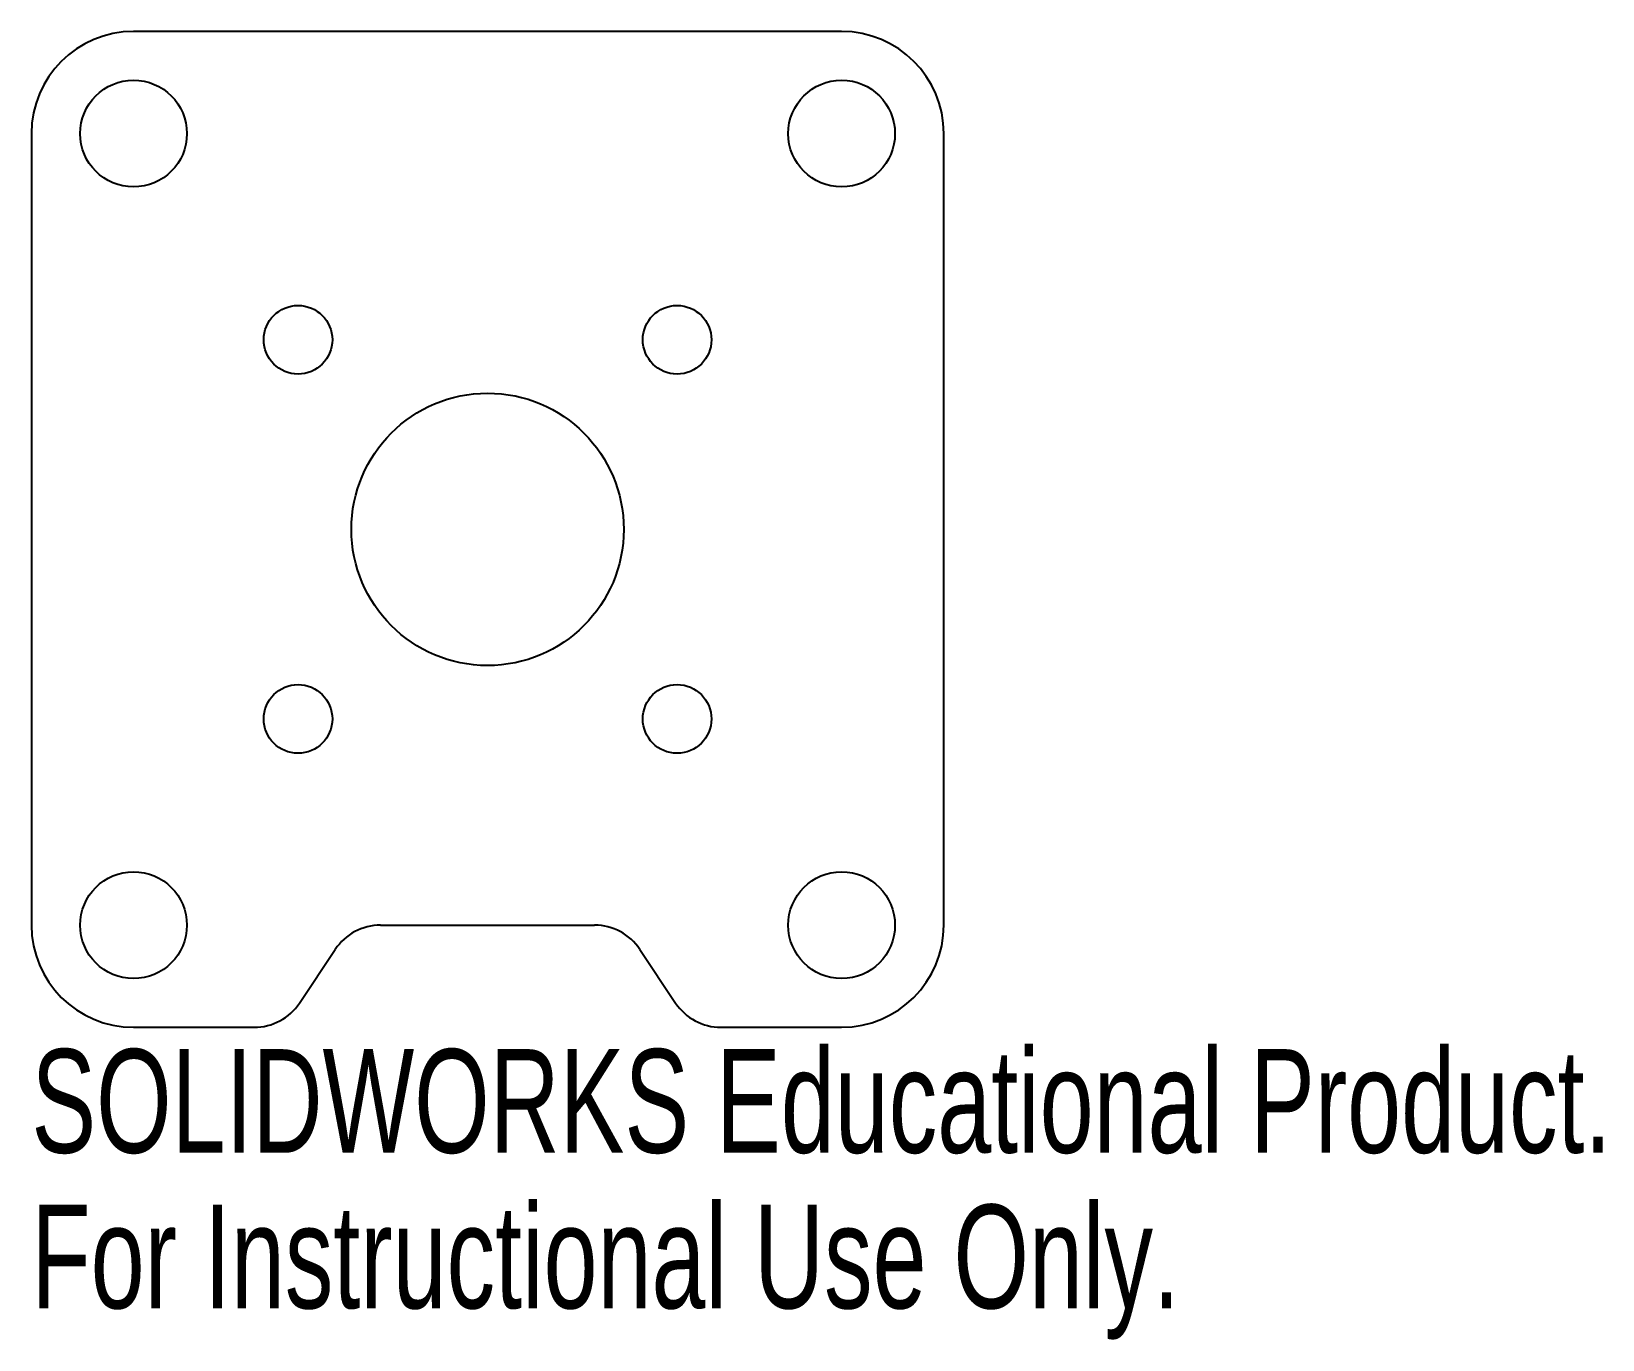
# Model space of a CAD drawing. Header units: inches. Extents: x 0.02 to 2.91, y -2.44 to -0.04.
import ezdxf

# ---------------------------------------------------------------- set-up
doc = ezdxf.new("R2010")
doc.units = ezdxf.units.IN
doc.header["$MEASUREMENT"] = 0
doc.styles.add('SLDTEXTSTYLE0', font='TXT', dxfattribs={"width": 0.7})

msp = doc.modelspace()

# ---------------------------------------------------------------- linework, layer by layer
at = {"color": 7, "linetype": 'Continuous', "lineweight": 25}
for p, q in [((1.5112, -0.0359), (0.2112, -0.0359)), ((0.0237, -0.2234), (0.0237, -1.6766)), ((1.6987, -1.6766), (1.6987, -0.2234)), ((0.6647, -1.6766), (1.0577, -1.6766)), ((0.5159, -1.8196), (0.5815, -1.7211)), ((1.1409, -1.7211), (1.2065, -1.8196)), ((0.2112, -1.8641), (0.4327, -1.8641)), ((1.2897, -1.8641), (1.5112, -1.8641))]:
    msp.add_line(p, q, dxfattribs=at)
for centre, radius in [((0.2112, -0.2234), 0.098), ((1.5112, -0.2234), 0.098), ((0.5132, -0.602), 0.063), ((1.2092, -0.602), 0.063), ((0.8612, -0.95), 0.25), ((0.5132, -1.298), 0.063), ((1.2092, -1.298), 0.063), ((0.2112, -1.6766), 0.098), ((1.5112, -1.6766), 0.098)]:
    msp.add_circle(centre, radius, dxfattribs=at)
for centre, radius, start, end in [((0.2112, -0.2234), 0.1875, 90, 180), ((1.5112, -0.2234), 0.1875, 0, 90), ((0.2112, -1.6766), 0.1875, 180, 270), ((0.6647, -1.7766), 0.1, 90, 146.3099), ((1.0577, -1.7766), 0.1, 33.6901, 90), ((1.5112, -1.6766), 0.1875, 270, 0), ((0.4327, -1.7641), 0.1, 270, 326.3099), ((1.2897, -1.7641), 0.1, 213.6901, 270)]:
    msp.add_arc(centre, radius, start, end, dxfattribs=at)

# ---------------------------------------------------------------- texts
at = {"color": 7, "linetype": 'Continuous', "char_height": 0.1903, "attachment_point": 1, "style": 'SLDTEXTSTYLE0'}
for s, insert in [('SOLIDWORKS Educational Product.', (0.0237, -1.9042)), ('For Instructional Use Only.', (0.0237, -2.1897))]:
    msp.add_mtext(s, dxfattribs=dict(at, insert=insert))

doc.saveas('drawing.dxf')
